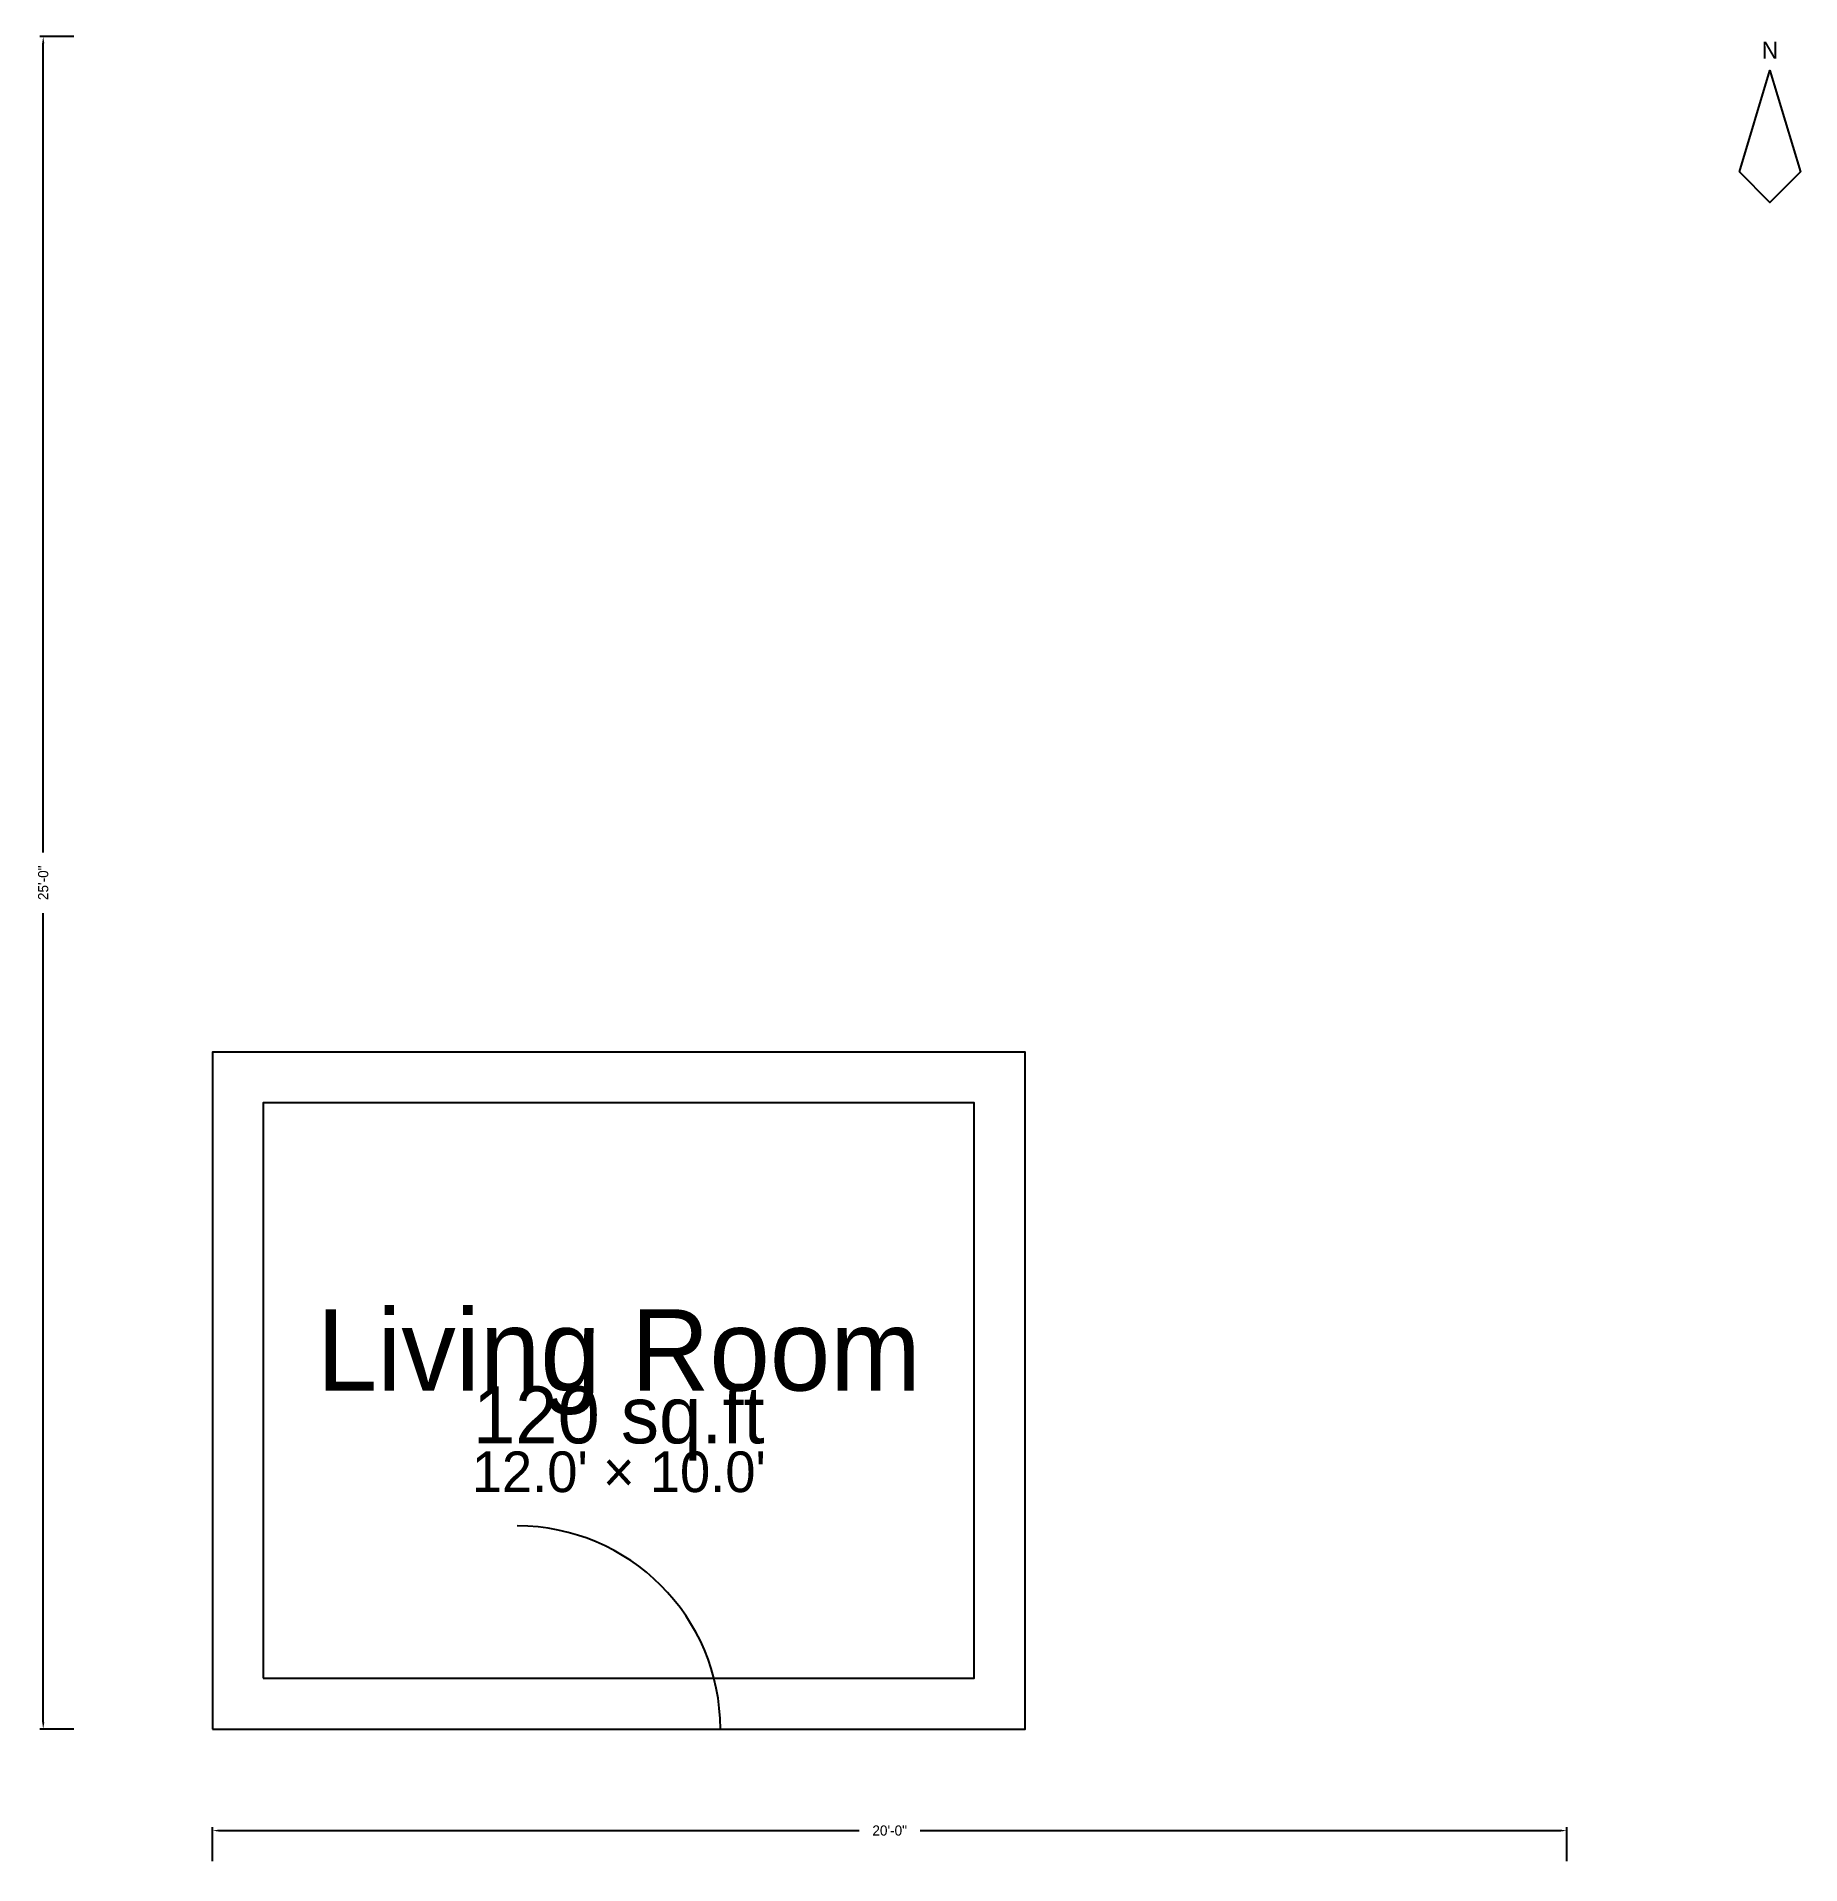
# Model space of a CAD drawing. Header units: feet. Extents: x -2.6 to 23.4, y -2 to 25.
import ezdxf
from ezdxf.enums import TextEntityAlignment as Align

# ---------------------------------------------------------------- set-up
doc = ezdxf.new("R2010")
doc.units = ezdxf.units.FT
for name, color, linetype in [('DOORS', 6, 'Continuous'), ('LABELS', 7, 'Continuous'), ('WALLS', 1, 'Continuous')]:
    doc.layers.add(name, color=color, linetype=linetype)
doc.dimstyles.new('INDIAN_FT_IN', dxfattribs={"dimtxt": 0.15, "dimasz": 0.1, "dimexe": 0.05, "dimexo": 0.05, "dimtad": 1, "dimcen": 2.5, "dimazin": 3, "dimtfac": 1, "dimtmove": 0, "dimatfit": 3})

# ---------------------------------------------------------------- blocks, each defined once
blk = doc.blocks.new('_CLOSEDFILLED')
at = {"color": 0, "linetype": 'BYBLOCK'}
blk.add_solid([(-1, 0.16), (0, 0), (-1, -0.16)], dxfattribs=at)
blk = doc.blocks.new('*D1')
for p, q in [((0, -1.95), (0, -1.45)), ((0.1, -1.5), (9.55, -1.5)), ((10.45, -1.5), (19.9, -1.5)), ((20, -1.95), (20, -1.45))]:
    blk.add_line(p, q)
at = {"layer": 'Defpoints'}
for p in [(0, -1.5), (0, -2), (20, -2)]:
    blk.add_point(p, dxfattribs=at)
at = {"xscale": 0.1, "yscale": 0.1, "rotation": 180}
blk.add_blockref('_CLOSEDFILLED', (0, -1.5), dxfattribs=at)
at = {"xscale": 0.1, "yscale": 0.1}
blk.add_blockref('_CLOSEDFILLED', (20, -1.5), dxfattribs=at)
at = {"insert": (10, -1.5), "char_height": 0.15, "attachment_point": 5}
blk.add_mtext('20\'-0"', dxfattribs=at)
blk = doc.blocks.new('*D2')
for p, q in [((-2.05, 25), (-2.55, 25)), ((-2.5, 12.95), (-2.5, 24.9)), ((-2.5, 0.1), (-2.5, 12.05)), ((-2.05, 0), (-2.55, 0))]:
    blk.add_line(p, q)
at = {"layer": 'Defpoints'}
for p in [(-2, 25), (-2.5, 0), (-2, 0)]:
    blk.add_point(p, dxfattribs=at)
at = {"xscale": 0.1, "yscale": 0.1}
for p, rotation in [((-2.5, 25), 90), ((-2.5, 0), 270)]:
    blk.add_blockref('_CLOSEDFILLED', p, dxfattribs=dict(at, rotation=rotation))
at = {"insert": (-2.5, 12.5), "char_height": 0.15, "attachment_point": 5, "rotation": 90}
blk.add_mtext('25\'-0"', dxfattribs=at)

msp = doc.modelspace()

# ---------------------------------------------------------------- linework, layer by layer
at = {"layer": 'DOORS', "color": 0}
msp.add_line((4.5, 0), (7.5, 0), dxfattribs=at)
at = {"layer": 'DOORS'}
msp.add_arc((4.5, 0), 3, 0, 90, dxfattribs=at)
at = {"layer": 'LABELS'}
msp.add_lwpolyline([(22.55, 23), (23, 24.5), (23.45, 23), (23, 22.55), (22.55, 23)], close=True, dxfattribs=at)
at = {"layer": 'WALLS', "color": 1}
msp.add_lwpolyline([(0, 0), (12, 0), (12, 10), (0, 10), (0, 0)], close=True, dxfattribs=at)
at = {"layer": 'WALLS'}
msp.add_lwpolyline([(0.75, 0.75), (11.25, 0.75), (11.25, 9.25), (0.75, 9.25), (0.75, 0.75)], close=True, dxfattribs=at)

# ---------------------------------------------------------------- texts
at = {"layer": 'LABELS'}
msp.add_text('N', height=0.25, dxfattribs=at).set_placement((23, 24.8), align=Align.MIDDLE_CENTER)
at = {"layer": 'LABELS', "color": 250}
msp.add_text('Living Room', height=1.2, dxfattribs=at).set_placement((6, 5.6), align=Align.MIDDLE_CENTER)
at = {"layer": 'LABELS', "color": 251}
msp.add_text('120 sq.ft', height=0.84, dxfattribs=at).set_placement((6, 4.64), align=Align.MIDDLE_CENTER)
at = {"layer": 'LABELS', "color": 252}
msp.add_text("12.0' × 10.0'", height=0.6, dxfattribs=at).set_placement((6, 3.8), align=Align.MIDDLE_CENTER)

# ---------------------------------------------------------------- dimensions: what is measured, and where the dimension line sits
dim = msp.add_linear_dim(base=(-2.5, 0), p1=(-2, 0), p2=(-2, 25), angle=90, text='25\'-0"', dimstyle='INDIAN_FT_IN', override={"dimtxt": 0.15})
dim.commit()
dim.dimension.update_dxf_attribs({"geometry": '*D2', "text_midpoint": (-2.5, 12.5)})
dim = msp.add_linear_dim(base=(0, -1.5), p1=(0, -2), p2=(20, -2), text='20\'-0"', dimstyle='INDIAN_FT_IN', override={"dimtxt": 0.15})
dim.commit()
dim.dimension.update_dxf_attribs({"geometry": '*D1', "text_midpoint": (10, -1.5)})

doc.saveas('drawing.dxf')
